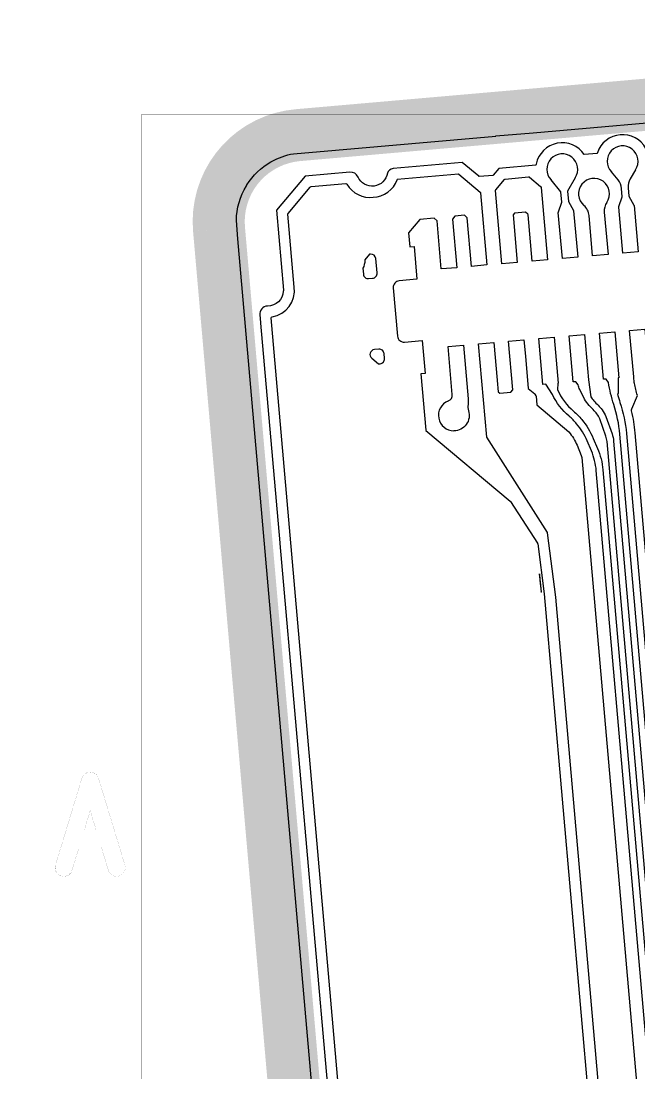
# Model space of a CAD drawing. Extents: x 388 to 686, y 182 to 393.
# Drawn here: x 437.71 to 444.82, y 270.7 to 282.83 of the extents above; entities that cross this region are included whole.
import ezdxf

# ---------------------------------------------------------------- set-up
doc = ezdxf.new("R2010")
doc.units = 0
for name, color, linetype in [('bak_bak_btr2-bcq3156', 8, 'Continuous'), ('bak_outline', 7, 'Continuous'), ('quyukuang', 5, 'Continuous')]:
    doc.layers.add(name, color=color, linetype=linetype)

# ---------------------------------------------------------------- blocks, each defined once
blk = doc.blocks.new('PAD_R5')
at = {"layer": 'quyukuang', "const_width": 0.5}
blk.add_lwpolyline([(0.25, 0, 1), (-0.25, 0, 1)], format="xyb", close=True, dxfattribs=at)

msp = doc.modelspace()

# ---------------------------------------------------------------- linework, layer by layer
at = {"layer": 'bak_bak_btr2-bcq3156'}
for points in [[(442.343, 255.83), (440.202, 280.319), (440.186, 280.531, -0.133303), (440.302, 280.932, -0.057689), (440.305, 280.937, -0.058262), (440.308, 280.942, -0.121431), (440.583, 281.207, -0.052241), (440.587, 281.21, -0.055197), (440.592, 281.212, -0.084482), (440.844, 281.302), (443.176, 281.506), (443.176, 281.507), (443.605, 281.544), (443.605, 281.544), (445.614, 281.72)], [(444.905, 281.362, 0.651903), (444.345, 281.313, -0.111362), (444.343, 281.309), (444.343, 281.305), (444.195, 281.292, 0.666613), (443.641, 281.183, -0.229164), (443.637, 281.172), (443.638, 281.169), (443.209, 281.132), (443.146, 281.056, -0.090556), (443.143, 281.054), (443.143, 281.052), (442.982, 281.038), (442.982, 281.04, -0.093221), (442.978, 281.042), (442.787, 281.202), (441.991, 281.133, 0.248011), (441.926, 281.078, -0.746982), (441.588, 281.033, 0.319737), (441.493, 281.089), (440.977, 281.044), (440.647, 280.651), (440.728, 279.73, -0.047207), (440.728, 279.726, -0.160007), (440.727, 279.718, -0.414092), (440.543, 279.546, 0.414303), (440.457, 279.443), (440.465, 279.355, -0.065929), (440.464, 279.352), (440.464, 279.348), (440.685, 276.815), (440.687, 276.81, -0.065904), (440.687, 276.807), (441.25, 270.374)], [(441.372, 270.443), (440.588, 279.408, -0.396814), (440.599, 279.422, 0.40728), (440.853, 279.765), (440.78, 280.604, -0.202101), (440.783, 280.614), (441.037, 280.917, -0.202107), (441.046, 280.922), (441.448, 280.957, -0.294489), (441.46, 280.951, 0.301445), (441.763, 280.8, 0.304174), (442.038, 281.001, -0.109049), (442.041, 281.006), (442.04, 281.009), (442.744, 281.071), (442.744, 281.069, -0.093206), (442.748, 281.067), (442.996, 280.859, -0.201981), (443, 280.85), (443.073, 280.019), (442.896, 280.003), (442.847, 280.564), (442.813, 280.592), (442.705, 280.583), (442.676, 280.548, -0.019583), (442.676, 280.547), (442.725, 279.988), (442.547, 279.973), (442.499, 280.529), (442.465, 280.558), (442.299, 280.543), (442.169, 280.388), (442.183, 280.23), (442.233, 280.234), (442.266, 279.854), (442.062, 279.836, 0.414244), (441.994, 279.755), (442.043, 279.198, 0.41425), (442.124, 279.13), (442.328, 279.148), (442.361, 278.768), (442.311, 278.763), (442.368, 278.114, -0.032135), (442.37, 278.111), (443.342, 277.296, -0.078513), (443.344, 277.293), (443.656, 276.81, -0.126818), (443.658, 276.804), (443.734, 276.228), (445.496, 256.105)], [(444.089, 281.023), (444.001, 280.871), (444.012, 280.75), (444.07, 280.646, -0.091694), (444.072, 280.642), (444.072, 280.642), (444.119, 280.11), (443.942, 280.095), (443.895, 280.626), (443.896, 280.626, -0.091565), (443.897, 280.631), (443.936, 280.744), (443.926, 280.864), (443.812, 281)], [(444.784, 281.116), (444.723, 281.011, 0.153509), (444.701, 280.909), (444.709, 280.811), (444.767, 280.707, -0.09176), (444.769, 280.703), (444.77, 280.703), (444.816, 280.171), (444.639, 280.156), (444.593, 280.687), (444.594, 280.687, -0.091634), (444.594, 280.692), (444.633, 280.805), (444.625, 280.902, 0.153482), (444.585, 280.999), (444.507, 281.092)], [(444.454, 280.741, 0.171676), (444.425, 280.628), (444.468, 280.141), (444.291, 280.125), (444.25, 280.589, 0.192812), (444.191, 280.705)], [(446.474, 254.93), (444.457, 277.983, 0.064087), (444.443, 278.047), (444.372, 278.246, 0.088129), (444.341, 278.301, 0.019516), (444.251, 278.4, -0.075153), (444.199, 278.472), (444.142, 278.583, -0.060615), (444.123, 278.637), (444.099, 278.673), (444.066, 278.67), (444.02, 279.202), (444.197, 279.217), (444.243, 278.695), (444.27, 278.5, 0.067497), (444.305, 278.453, -0.019575), (444.4, 278.349, -0.087889), (444.444, 278.271), (444.515, 278.073, -0.064077), (444.533, 277.989), (446.55, 254.936, -0.031088)], [(446.642, 254.773), (444.604, 278.068, 0.057696), (444.534, 278.411, -0.040658), (444.473, 278.664), (444.447, 278.704), (444.415, 278.701), (444.369, 279.232), (444.546, 279.248), (444.592, 278.716), (444.586, 278.716), (444.584, 278.537, -0.223017), (444.579, 278.528, 0.015911), (444.606, 278.435, -0.057636), (444.68, 278.075), (446.718, 254.779, -0.031382)], [(446.82, 254.788), (444.782, 278.084, 0.037585), (444.74, 278.336, -0.162296), (444.742, 278.36), (444.807, 278.516, -0.027346), (444.772, 278.654, -0.0294), (444.771, 278.659), (444.765, 278.731), (444.764, 278.731), (444.717, 279.263), (444.894, 279.278), (444.949, 278.662), (445.011, 278.61, -0.200741), (445.025, 278.583), (445.029, 278.533), (445.121, 278.456, -0.088517), (445.129, 278.446, 0.057295), (445.343, 278.16, -0.423619), (445.531, 277.988), (446.03, 277.57, -0.068226), (446.044, 277.553, -0.131615), (446.38, 276.63), (448.229, 255.505, -0.141629)], [(442.627, 278.451, 0.33228), (442.674, 278.527), (442.626, 279.08), (442.803, 279.095), (442.857, 278.475, -0.054952), (442.855, 278.411, 0.105803), (442.861, 278.338, -0.506373), (442.692, 278.107)], [(445.623, 256.116), (443.867, 276.189), (443.77, 276.93), (443.769, 276.933), (443.07, 278.034), (442.974, 279.11), (443.151, 279.126), (443.189, 278.69, -0.051568), (443.19, 278.688), (443.201, 278.557), (443.221, 278.54), (443.348, 278.552), (443.372, 278.58), (443.323, 279.141), (443.5, 279.156), (443.516, 278.969, -0.071743), (443.517, 278.966), (443.549, 278.595), (443.624, 278.532, -0.076696), (443.626, 278.53), (443.638, 278.511, -0.125025), (443.64, 278.505), (443.649, 278.405), (444.016, 278.097, -0.051064), (444.018, 278.095, -0.068819), (444.111, 277.94), (444.16, 277.824, -0.075393), (444.166, 277.8), (446.175, 254.837, -0.034273)], [(446.295, 255.226), (444.333, 277.649, 0.078939), (444.277, 277.875), (444.228, 277.99, 0.074367), (444.106, 278.188, 0.036406), (444.021, 278.276, -0.106441), (443.827, 278.525), (443.75, 278.643), (443.718, 278.64), (443.671, 279.171), (443.848, 279.187), (443.895, 278.655), (443.889, 278.655), (443.887, 278.578, 0.115099), (444.071, 278.334, -0.036626), (444.165, 278.237, -0.074285), (444.298, 278.02), (444.347, 277.905, -0.078939), (444.409, 277.656), (446.371, 255.233, -0.034663)], [(443.696, 276.248, -0.045311), (443.7, 276.25), (443.691, 276.361), (443.678, 276.46)]]:
    msp.add_lwpolyline(points, format="xyb", dxfattribs=at)
for points in [[(443.171, 280.876, -0.202085), (443.174, 280.885), (443.275, 281.005, -0.223361), (443.284, 281.01), (443.553, 281.034, -0.202001), (443.562, 281.031), (443.691, 280.923, -0.271381), (443.698, 280.912), (443.77, 280.08), (443.593, 280.064), (443.547, 280.596), (443.547, 280.596), (443.546, 280.603, -0.020186), (443.546, 280.605), (443.519, 280.627), (443.39, 280.616), (443.374, 280.597), (443.422, 280.049), (443.245, 280.034), (443.198, 280.565), (443.199, 280.565)], [(441.643, 279.981), (441.649, 279.913, 0.414241), (441.71, 279.862), (441.756, 279.866, 0.414241), (441.807, 279.927), (441.792, 280.093, 0.407679), (441.733, 280.144), (441.721, 280.143), (441.666, 280.077, -0.012636), (441.666, 280.069, -0.130026)], [(441.745, 278.944), (441.823, 278.879), (441.842, 278.881, 0.414241), (441.893, 278.941), (441.888, 278.997, 0.414241), (441.827, 279.048), (441.776, 279.043, 0.667865)]]:
    msp.add_lwpolyline(points, format="xyb", close=True, dxfattribs=at)
msp.add_lwpolyline([(443.678, 276.46), (443.684, 276.387), (443.696, 276.252), (443.696, 276.248)], dxfattribs=at)
for centre, start, end in [((444.636, 281.215), 326.1332, 223.4864), ((443.941, 281.122), 326.1321, 223.4842), ((444.307, 280.84), 326.0362, 229.4752), ((442.692, 278.285), 111.4759, 270)]:
    msp.add_arc(centre, 0.178, start, end, dxfattribs=at)
at = {"layer": 'bak_outline', "const_width": 0.6}
msp.add_lwpolyline([(438.129, 237.222, -0.151026), (441.891, 254.658, 0.151039), (442.141, 255.812), (439.986, 280.433, -0.414216), (440.896, 281.516), (452.451, 282.527, -0.414215), (453.535, 281.618), (455.702, 256.843, -0.152268), (453.785, 248.062, 0.152268), (451.677, 238.407)], format="xyb", dxfattribs=at)
at = {"layer": 'quyukuang', "const_width": 0.001}
msp.add_lwpolyline([(439.097, 264.183), (439.097, 281.758), (457.411, 281.758), (457.411, 264.183)], close=True, dxfattribs=at)
msp.add_lwpolyline([(438.102, 273.1), (438.406, 274.1, -0.740662), (438.598, 274.1), (438.902, 273.1, -1), (438.711, 273.041), (438.631, 273.304), (438.373, 273.304), (438.293, 273.041, -1)], format="xyb", close=True, dxfattribs=at)
for points in [[(438.502, 273.728), (438.434, 273.504)], [(438.57, 273.504), (438.502, 273.728)], [(438.434, 273.504), (438.57, 273.504)]]:
    msp.add_lwpolyline(points, dxfattribs=at)

# ---------------------------------------------------------------- block references
at = {"layer": 'quyukuang', "xscale": 0.001, "yscale": 0.001}
for p in [(438.502, 273.728), (438.502, 273.728), (438.434, 273.504), (438.434, 273.504), (438.57, 273.504), (438.57, 273.504)]:
    msp.add_blockref('PAD_R5', p, dxfattribs=at)

doc.saveas('drawing.dxf')
